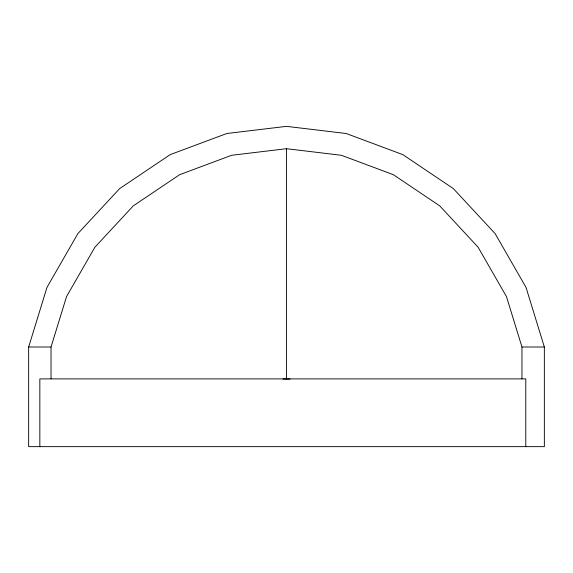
<?xml version="1.0" encoding="UTF-8"?>
<svg xmlns="http://www.w3.org/2000/svg" width="573" height="573" viewBox="0 0 573 573"><rect width="100%" height="100%" fill="white"/><g stroke="black" fill="none" stroke-linecap="round" stroke-linejoin="round"><path stroke-width="0.86" d="M28.65 347.009L46.993 287.36L77.871 233.619L119.657 188.589L170.174 154.631L226.772 133.516L286.5 126.354L346.228 133.516L402.826 154.631L453.343 188.589L495.129 233.619L526.007 287.36L544.35 347.009L544.35 446.646L28.65 446.646L28.65 347.009L51.033 347.009L66.54 296.57L94.896 247.214L133.273 205.857L179.664 174.672L231.65 155.283L286.5 148.701L341.35 155.283L393.336 174.672L439.727 205.857L478.104 247.214L506.46 296.57L521.967 347.009L521.967 378.739M282.962 379.04L290.038 379.04M521.967 347.009L544.35 347.009M525.785 446.646L525.785 378.896L39.838 378.896L39.838 446.646M286.5 148.701L286.5 378.896M51.033 347.009L51.033 378.739"/></g></svg>
